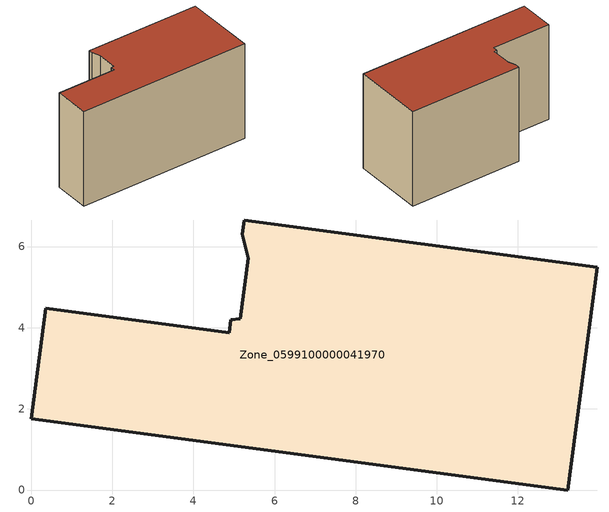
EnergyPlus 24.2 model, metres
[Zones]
Zone_0599100000041970
 floor ground (C_G): 13.23,0 0,1.76 0.36,4.48 4.88,3.88 4.93,4.19 5.15,4.22 5.35,5.71 5.21,6.31 5.26,6.66 13.96,5.49 z0
 wall outside (C_F): 0,1.76 13.23,0 13.96,5.49 5.26,6.66 5.21,6.31 5.35,5.71 5.15,4.22 4.93,4.19 4.88,3.88 0.36,4.48 0,1.76 z0:7.64
 roof outside (C_R): 5.35,5.71 5.15,4.22 4.93,4.19 4.88,3.88 0.36,4.48 0,1.76 13.23,0 13.96,5.49 5.26,6.66 5.21,6.31 z7.64
[BUILDING]
Pand.0599100000041970: North Axis=0; Terrain=City; Loads Convergence Tolerance Value=0.04; Temperature Convergence Tolerance Value=0.4; Solar Distribution=FullExterior; Maximum Number of Warmup Days=25; Minimum Number of Warmup Days=1
[Site:Location]
Rotterdam.The.Hague.AP_ZH_NLD Design_Conditions: Latitude=51.96; Longitude=4.45; Time Zone=1; Elevation=-4.5
[SITE:GROUNDTEMPERATURE:BUILDINGSURFACE]
18, 18, 18, 18, 18, 18, 18, 18, 18, 18, 18, 18
[MATERIAL] Thermal Absorptance=0.9; Solar Absorptance=0.7; Visible Absorptance=0.7
Name | Roughness | Thickness | Conductivity | Density | Specific Heat
G.TI.1946 | MediumSmooth | 0.15 | 1 | 540 | 1210
F.TI.1946 | Rough | 0.3 | 0.857143 | 1920 | 840
R.TI.1946 | MediumRough | 0.2 | 0.1 | 1500 | 1000
[CONSTRUCTION]
C_G: G.TI.1946
C_F: F.TI.1946
C_R: R.TI.1946
[ZONE]
Zone_0599100000041970: Type=1; Multiplier=1; Ceiling Height=Autocalculate; Volume=Autocalculate; Floor Area=autocalculate; Part of Total Floor Area=Yes
[ZONEINFILTRATION:DESIGNFLOWRATE]
Infil_Zone_0599100000041970: Zone or ZoneList or Space or SpaceList=Zone_0599100000041970; Schedule=AlwaysOn; Design Flow Rate Calculation Method=Flow/Area; Flow Rate per Floor Area=0.003; Constant Term Coefficient=1; Temperature Term Coefficient=0; Velocity Term Coefficient=0; Velocity Squared Term Coefficient=0
[HVACTEMPLATE:ZONE:IDEALLOADSAIRSYSTEM]
Zone_0599100000041970: Maximum Heating Supply Air Temperature=50; Minimum Cooling Supply Air Temperature=13; Maximum Heating Supply Air Humidity Ratio=0.0156; Minimum Cooling Supply Air Humidity Ratio=0.0077; Heating Limit=NoLimit; Cooling Limit=NoLimit; Dehumidification Control Type=ConstantSensibleHeatRatio; Cooling Sensible Heat Ratio=0.7; Dehumidification Setpoint=60; Humidification Control Type=None; Humidification Setpoint=30; Outdoor Air Method=None; Outdoor Air Flow Rate per Person=0.00944; Outdoor Air Flow Rate per Zone Floor Area=0; Outdoor Air Flow Rate per Zone=0; Demand Controlled Ventilation Type=None; Outdoor Air Economizer Type=NoEconomizer; Heat Recovery Type=None; Sensible Heat Recovery Effectiveness=0.7; Latent Heat Recovery Effectiveness=0.65
[ZONECONTROL:THERMOSTAT]
ThermostatControl_Zone_0599100000041970: Zone or ZoneList=Zone_0599100000041970; Control Type Schedule=DualSetpointControlType; Control 1=Thermostat_Zone_0599100000041970; Temperature Difference Between Cutout And Setpoint=0
[THERMOSTATSETPOINT:DUALSETPOINT]
Thermostat_Zone_0599100000041970: Heating Setpoint Temperature Schedule=HeatingSetpoint_Zone_0599100000041970; Cooling Setpoint Temperature Schedule=CoolingSetpoint_Zone_0599100000041970
[SCHEDULE:COMPACT]
HeatingSetpoint_Zone_0599100000041970: Through: 12/31, For: AllDays, Until: 24:00, 21
CoolingSetpoint_Zone_0599100000041970: Through: 12/31, For: AllDays, Until: 24:00, 24
DualSetpointControlType: Through: 12/31, For: AllDays, Until: 24:00, 4
AlwaysOn: Through: 12/31, For: AllDays, Until: 24:00, 1
